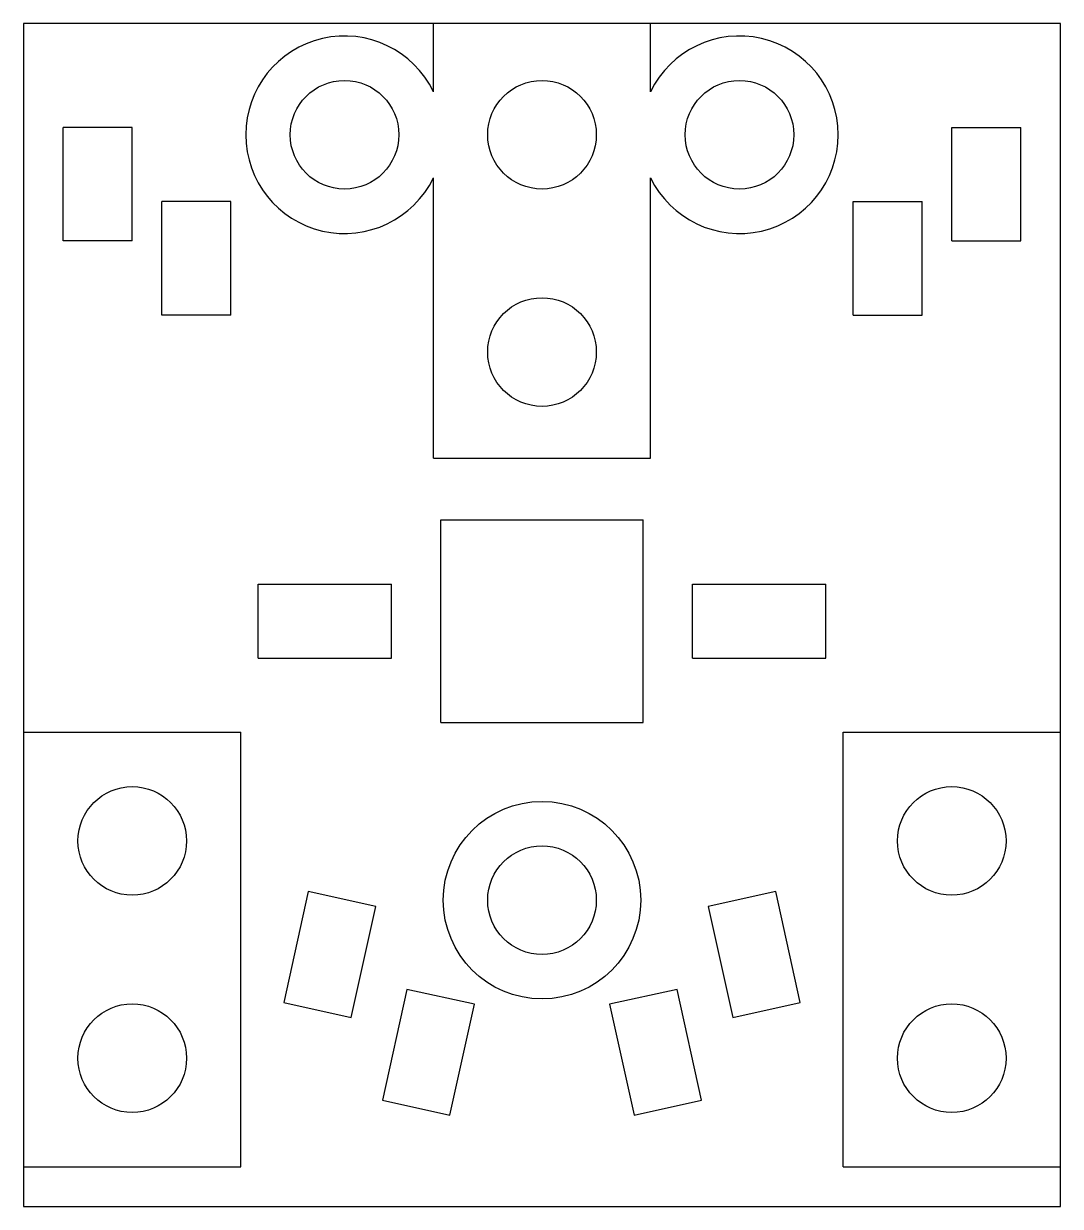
# Model space of a CAD drawing. Header units: millimetres. Extents: x -10.5 to 10.5, y -6.2 to 17.8.
import ezdxf

# ---------------------------------------------------------------- set-up
doc = ezdxf.new("R2010")
doc.units = ezdxf.units.MM

msp = doc.modelspace()

# ---------------------------------------------------------------- linework, layer by layer
at = {"color": 7, "linetype": 'Continuous', "lineweight": 25}
for p, q in [((-10.5, 17.75), (-10.5, -6.2)), ((10.5, 17.75), (-10.5, 17.75)), ((-2.2, 16.372), (-2.2, 17.75)), ((2.2, 16.372), (2.2, 17.75)), ((10.5, -6.2), (10.5, 17.75)), ((-8.3, 15.65), (-9.7, 15.65)), ((-9.7, 13.35), (-9.7, 15.65)), ((-8.3, 13.35), (-8.3, 15.65)), ((8.3, 13.35), (8.3, 15.65)), ((8.3, 15.65), (9.7, 15.65)), ((9.7, 13.35), (9.7, 15.65)), ((-2.2, 8.95), (-2.2, 14.628)), ((2.2, 8.95), (2.2, 14.628)), ((-6.3, 14.15), (-7.7, 14.15)), ((-7.7, 11.85), (-7.7, 14.15)), ((-6.3, 11.85), (-6.3, 14.15)), ((6.3, 11.85), (6.3, 14.15)), ((6.3, 14.15), (7.7, 14.15)), ((7.7, 11.85), (7.7, 14.15)), ((-8.3, 13.35), (-9.7, 13.35)), ((8.3, 13.35), (9.7, 13.35)), ((-6.3, 11.85), (-7.7, 11.85)), ((6.3, 11.85), (7.7, 11.85)), ((-2.2, 8.95), (2.2, 8.95)), ((-2.05, 3.6), (-2.05, 7.7)), ((-2.05, 7.7), (2.05, 7.7)), ((2.05, 3.6), (2.05, 7.7)), ((-5.75, 4.9), (-5.75, 6.4)), ((-5.75, 6.4), (-3.05, 6.4)), ((-3.05, 4.9), (-3.05, 6.4)), ((3.05, 4.9), (3.05, 6.4)), ((3.05, 6.4), (5.75, 6.4)), ((5.75, 4.9), (5.75, 6.4)), ((-5.75, 4.9), (-3.05, 4.9)), ((3.05, 4.9), (5.75, 4.9)), ((-2.05, 3.6), (2.05, 3.6)), ((-10.5, 3.4), (-6.1, 3.4)), ((-6.1, -5.4), (-6.1, 3.4)), ((6.1, -5.4), (6.1, 3.4)), ((6.1, 3.4), (10.5, 3.4)), ((-4.735, 0.174), (-5.232, -2.071)), ((-3.368, -0.129), (-4.735, 0.174)), ((4.735, 0.174), (3.368, -0.129)), ((5.232, -2.071), (4.735, 0.174)), ((-3.865, -2.374), (-3.368, -0.129)), ((3.368, -0.129), (3.865, -2.374)), ((-2.735, -1.806), (-3.232, -4.051)), ((-1.368, -2.109), (-2.735, -1.806)), ((2.735, -1.806), (1.368, -2.109)), ((3.232, -4.051), (2.735, -1.806)), ((-5.232, -2.071), (-3.865, -2.374)), ((-1.865, -4.354), (-1.368, -2.109)), ((1.368, -2.109), (1.865, -4.354)), ((3.865, -2.374), (5.232, -2.071)), ((-3.232, -4.051), (-1.865, -4.354)), ((1.865, -4.354), (3.232, -4.051)), ((-10.5, -5.4), (-6.1, -5.4)), ((6.1, -5.4), (10.5, -5.4)), ((-10.5, -6.2), (10.5, -6.2))]:
    msp.add_line(p, q, dxfattribs=at)
for centre, radius in [((-4, 15.5), 1.1), ((0, 15.5), 1.1), ((4, 15.5), 1.1), ((0, 11.1), 1.1), ((-8.3, 1.2), 1.1), ((8.3, 1.2), 1.1), ((0, 0), 2), ((0, 0), 1.1), ((-8.3, -3.2), 1.1), ((8.3, -3.2), 1.1)]:
    msp.add_circle(centre, radius, dxfattribs=at)
for centre, start, end in [((-4, 15.5), 25.8419, 334.1581), ((4, 15.5), 205.8419, 154.1581)]:
    msp.add_arc(centre, 2, start, end, dxfattribs=at)

doc.saveas('drawing.dxf')
